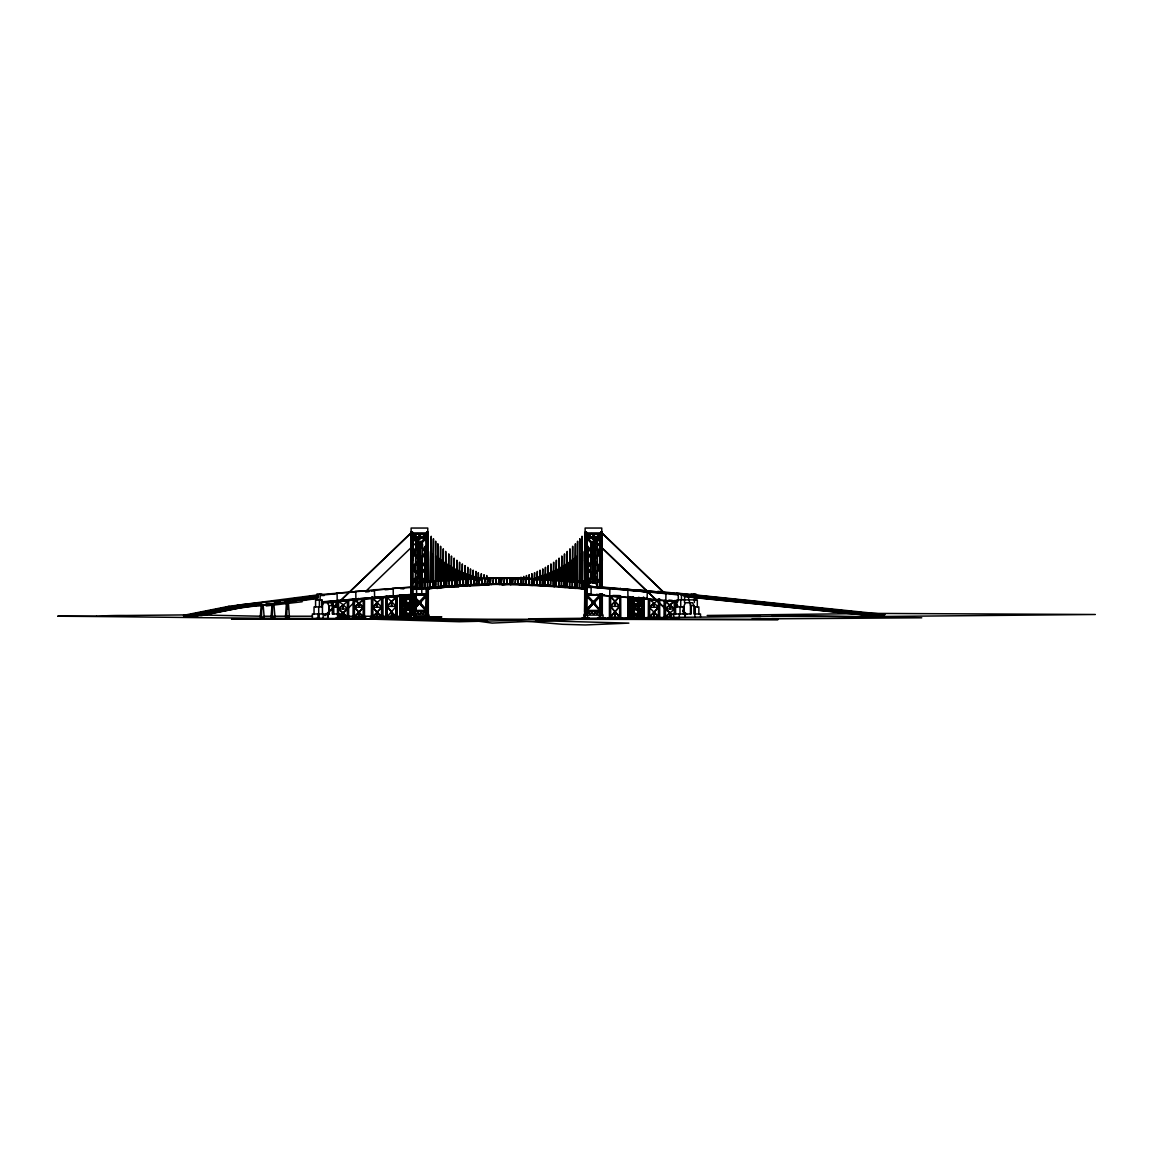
<?xml version="1.0" encoding="UTF-8"?>
<svg xmlns="http://www.w3.org/2000/svg" width="1153" height="1153" viewBox="0 0 1153 1153"><rect width="100%" height="100%" fill="white"/><g stroke="black" fill="none" stroke-linecap="round" stroke-linejoin="round"><path stroke-width="1.5" d="M420.24 545.917L420.24 543.697M420.672 602.125L418.222 601.607L418.222 603.826L420.672 603.293M422.618 614.218L426.451 610.413L412.457 610.413M594.674 560.574L592.224 561.107L592.224 558.888L594.674 559.392M594.227 603.293L599.992 610.413L593.665 603.206L586.92 610.413M596.605 614.218L600.439 610.413L586.459 610.413M521.819 584.384L510.419 584.081C513.82 575.751 509.006 578.402 499.552 578.431L500.085 577.84L488.656 577.999L500.056 578.431M508.704 583.994L501.959 584.686L512.826 583.922L526.806 584.758M523.721 577.999L535.107 578.892L512.84 577.84L512.509 582.726M513.344 583.922L524.226 584.686L517.481 583.994M532.7 578.734L521.3 578.302L532.7 578.734L532.672 585.407L521.286 584.975L543.553 585.969L532.153 584.816M521.286 584.975L521.833 578.302L510.433 577.999M545.974 579.325L534.588 578.302M427.186 536.448C425.803 531.533 428.628 531.591 426.624 532.196M583.663 617.72L585.047 611.796L584.571 615.125L585.58 531.72L585.248 617.72M600.05 560.416L600.122 551.855M543.567 583.994L543.567 579.296L554.449 579.988L554.42 586.661L543.02 585.969L554.434 586.07L553.887 586.661L576.154 588.448L576.255 582.366L564.768 581.4C565.777 577.84 565.575 590.422 564.768 586.891L553.901 586.07M411.491 533.017L411.016 615.125L411.592 531.72L411.261 617.72M553.901 580.579L543.049 579.296L564.768 581.4M578.59 581.4L567.204 579.988M567.19 580.579L567.723 579.988L556.337 579.296L567.247 580.579M584.629 611.796L584.917 533.017L585.018 615.125L585.493 533.017M585.018 560.416L585.58 531.72M586.401 594.357L586.488 587.281M677.705 601.909L609.75 595.971L609.851 588.895L585.782 586.69M609.75 595.971L591.057 594.645L591.143 587.583L585.767 587.281M604.331 594.89L600.929 594.271M601.736 586.992L639.137 590.35L583.577 585.955M874.565 615.039L874.536 616.149L684.608 596.62L684.637 595.51L681.236 595.179M647.136 599.012L647.251 591.936L590.437 586.992M619.622 595.597L612.819 595.481M620.444 588.304L619.709 588.895L657.83 591.936L639.137 589.76M665.814 600.727L665.944 593.665L609.144 588.304M627.837 589.76L647.251 591.936M582.784 583.072L575.65 581.761M564.783 580.809L576.212 581.775L575.635 582.366M588.232 586.373L583.577 585.364M588.938 586.473L589.5 581.775L578.057 581.4M678.267 594.948L646.53 591.345M874.334 613.958L657.844 591.345M684.608 596.62L684.637 595.51L684.507 602.572M694.423 596.634L694.437 595.524L873.614 613.958M877.015 615.039L876.986 616.149L857.284 614.117M885.086 614.463L873.844 615.039L683.023 594.833M576.212 581.775L583.13 582.467L584.989 589.327L564.768 586.891M694.365 602.572L694.495 595.51M286.722 617.129L287.083 602.515M261.5 617.129L261.846 605.166M272.295 617.129L272.656 605.166M426.682 617.72L427.403 588.52M600.67 617.72L601.405 593.896M409.675 617.72L410.641 611.796L405.914 606.363L405.582 600.958M410.583 615.125L411.044 611.796L410.281 611.753L410.281 617.143L400.898 606.363M413.062 614.78L426.451 615.125L426.913 588.52M599.387 614.78L600.439 614.218L597.052 610.975L593.665 614.218L590.278 610.975L586.459 614.218L586.459 615.125L600.439 615.125L600.915 593.896M425.097 617.72L425.587 615.125L428.729 615.125L429.233 617.72M599.099 617.72L599.589 615.125L602.731 615.125L603.221 617.72M411.203 532.196C414.114 532.037 409.791 532.888 411.592 531.72M600.627 532.196C602.904 532.83 600.136 530.524 601.102 533.017L601.318 586.992M426.696 533.017L427.014 531.72M600.684 533.017L601.001 531.72M414.619 588.736L416.478 582.467L423.958 581.761L423.987 588.448L414.633 589.327L445.721 586.07L434.321 586.891L445.721 586.661L445.678 551.379L446.024 580.564M414.633 589.327L417.011 582.467L423.929 581.775L416.824 583.072M404.789 617.143L400.408 606.363L404.919 595.568M405.323 617.143L400.941 606.363L405.452 595.568M404.789 606.363L400.408 617.143L411.001 617.143M400.941 617.143L405.323 606.363M412.226 603.653C419.764 585.94 411.016 599.848 412.788 606.363M416.031 610.859L416.031 594.905L414.849 594.905L414.849 606.363L413.206 610.398L419.678 603.206L412.918 610.413M413.74 610.398L415.383 606.363L412.226 598.263M632.68 606.363L628.313 617.143L643.417 617.143L638.906 606.363M628.846 617.143L633.228 606.363M638.503 598.018L642.884 606.363L638.373 617.143L629.048 606.363M638.906 617.143L643.273 606.363L639.036 598.018M632.68 617.143L628.313 606.363L632.824 598.018M633.228 617.143L628.846 606.363L633.357 598.018L642.74 606.363M638.503 606.363L642.149 599.373M639.036 606.363L643.417 598.018L646.804 598.133M354.115 617.143L363.368 607.242L354.187 599.502L363.685 599.502L354.432 607.242L363.627 617.143M354.375 617.143L363.627 607.242M372.405 617.143L381.657 607.242M372.664 617.143L381.917 607.242L372.477 597.931L381.974 597.931L372.477 607.242M386.759 617.143L396.272 606.363L386.817 597.052L396.329 597.052L387.077 606.363M400.956 606.363L410.209 595.568M410.468 595.568L401.215 606.363L410.41 617.143M414.965 595.568L405.712 606.363L415.512 617.143L414.287 614.448M405.971 606.363L410.598 600.958L405.971 595.568M411.751 599.618L415.224 595.568M400.898 617.143L410.151 606.363L400.956 595.568L405.452 606.363M401.158 617.143L410.41 606.363L410.598 600.958M413.322 606.363L412.788 600.958L414.979 606.363L405.654 617.143L405.525 611.753M405.914 617.143L410.54 611.753M412.846 609.058L415.166 606.363M610.297 617.143L619.55 606.363L610.225 596.533L619.737 596.533L610.485 606.363L619.795 617.143M610.542 617.143L619.795 606.363L610.485 596.533M628.803 617.143L638.301 606.363L628.731 598.018M649.269 617.143L658.522 607.242M649.528 617.143L658.781 607.242L649.211 607.242L658.781 617.143M419.202 544.778L412.457 551.97L419.202 544.778L412.904 538.033M412.904 552.503L419.678 545.297L413.278 552.1L419.216 559.436L426.451 552.503M418.222 560.574L412.457 567.161L419.202 559.969L412.457 553.224L419.202 559.969M413.278 567.78L419.216 560.488M419.202 575.16C406.793 592.008 413.884 574.295 420.672 576.298L420.672 574.064C413.941 575.866 406.85 559.364 418.755 575.16M413.495 582.222L419.678 575.664L412.457 583.418M418.755 602.688L412.457 609.879L419.202 602.688L412.457 595.942L419.202 602.688M593.19 544.778L586.459 551.97L593.19 544.778L586.891 538.033M587.713 553.065L593.68 559.436L600.151 552.503L593.665 545.297L587.713 552.1M587.281 552.604L593.68 545.297M592.757 559.969L586.459 567.161L593.19 559.969L586.459 553.224L593.19 559.969M587.281 567.78L593.68 560.488L600.064 567.78M592.757 575.16L586.459 582.351L593.19 575.16L586.459 568.4L593.19 575.16M593.233 575.664L586.459 583.418L593.68 575.664L600.439 583.418L593.68 575.664M592.757 602.688L586.459 609.879L593.19 602.688L586.459 595.942L593.19 602.688M587.367 610.413L593.68 603.206M619.478 596.533L610.225 606.363L619.795 606.363M413.379 537.99L419.216 544.245L425.082 537.99M425.529 537.99L419.216 544.245M419.706 544.778L426.005 538.033L426.451 551.97L419.706 544.778L426.005 551.97M420.153 544.778L426.451 538.033L412.457 538.033L418.755 544.778M419.231 559.436L425.63 552.1L419.216 545.297M426.005 553.224L419.706 559.969L426.451 553.224L426.451 567.161L420.153 559.969M418.669 558.888L418.669 561.107L413.278 568.256L419.216 574.626L425.616 567.78M426.451 567.694L419.216 574.626M420.24 574.583L426.451 568.4L419.706 575.16M413.941 596.505L419.216 602.154L425.702 595.222M426.149 595.222L419.216 602.154M420.153 602.688L426.451 595.942L419.706 602.688L426.451 609.879L420.24 603.293M588.434 539.128L593.218 544.245L599.07 537.99M593.218 544.245L599.517 537.99M593.694 544.778L600.439 551.97L593.694 544.778L599.992 538.033L600.05 586.992M594.141 544.778L600.439 538.033L586.459 538.033L592.757 544.778M593.233 559.436L600.439 552.503M594.141 559.969L600.439 553.224L593.694 559.969L600.439 567.161L594.227 560.574M587.713 568.256L593.218 574.626L600.439 567.694M593.218 574.626L600.151 567.694M593.694 575.16L600.439 568.4L594.227 574.064M587.944 596.505L593.218 602.154L599.704 595.222M593.218 602.154L600.151 595.222M594.141 602.688L600.439 595.942L593.694 602.688L599.992 609.879M396.012 617.143L386.759 606.363L396.07 597.052M338.276 617.143L347.529 608.957M338.521 617.143L347.774 608.957M665.122 617.143L674.62 608.957L665.05 608.957L674.303 601.203L674.303 613.872M665.367 617.143L669.994 612.603L665.367 608.957L674.563 601.203M325.06 615.399L411.448 532.455M324.93 615.716L411.333 532.787M340.366 615.716L358.41 598.378M366.15 590.956L421.71 537.413M415.844 614.218L419.678 610.975L423.065 614.218M419.231 614.218L423.065 610.975L426.437 614.218L425.385 614.78M589.846 614.218L593.665 610.975L597.052 614.218M637.868 619.204L637.984 598.018L628.731 606.363L638.056 617.143M628.99 606.363L638.243 598.018M642.999 598.018L633.487 606.363L628.976 598.018L633.617 602.068L633.617 606.363L642.812 617.143L638.373 606.363M347.529 617.143L338.276 608.957L347.846 601.203L338.333 601.203L343.219 604.749L343.219 608.957M363.368 617.143L354.115 607.242L363.44 599.502M649.211 607.242L658.709 599.502L649.211 599.502L654.082 603.033L654.082 607.242M649.456 607.242L654.082 603.033L653.837 607.242M412.904 537.384L417.444 533.652L421.926 537.384L426.451 533.652L412.457 533.652M586.891 537.384L591.446 533.652L595.928 537.384L600.439 533.652L586.459 533.652M411.362 531.937L412.529 531.937L412.615 533.017L412.846 560.416L411.909 560.416M413.509 614.78L412.457 615.125L412.457 614.218L416.291 610.975L419.678 614.218M586.43 533.017L586.43 611.796L587.511 614.78M411.29 531.764L410.54 617.143M317.651 594.919L228.568 606.377L183.543 615.342L184.321 617.042L244.393 605.916L244.436 607.026L191.585 617.086L191.542 615.99M183.572 615.933L228.582 606.968L258.733 603.365L258.82 605.57L294.26 601.462L294.174 599.257L237.143 605.166M187.737 615.255L229.274 606.968L229.317 608.078M193.618 614.578L207.439 611.825M210.898 611.133L224.72 608.38M228.179 607.689L231.623 606.997L231.667 608.092L193.661 615.673M194.987 615.298L236.336 607.054L236.379 608.15M190.202 616.365L186.743 617.057L186.7 615.947M200.853 614.621L204.283 613.944M212.887 612.229L221.491 610.514M230.096 608.798L238.7 607.083L238.743 608.179L200.896 615.731M197.451 616.408L194.007 617.1L193.963 616.005M585.479 532.153L585.998 532.153M427.1 533.017L427.331 560.416L428.325 560.416L427.95 531.937L427.172 532.196M585.897 560.416L586.834 560.416L586.618 533.017L586.531 531.937L585.738 532.196M602.255 586.992L602.039 533.017L601.952 531.937L601.16 532.196M310.647 596.144L317.68 595.51M302.417 597.427L318.401 595.51M318.415 596.62L311.396 597.845L311.353 596.75M292.631 600.843L296.191 600.425L296.134 599.329L305.257 598.076L305.3 599.171L318.012 597.124M310.301 597.297L313.659 596.778L313.702 597.874M294.217 600.353L318.271 596.836L310.676 596.735M266.026 604.532L318.314 597.931M266.66 603.754L266.213 605.93L302.129 601.765L302.086 600.655L317.118 598.493M234.981 606.521L240.011 605.815L240.04 606.925L231.667 608.092M243.442 606.42L246.598 605.974L246.641 607.069L238.743 608.179M293.568 598.638L303.08 598.018L303.124 599.128M293.251 600.281L303.253 599.041M306.439 598.609L309.624 598.162L309.667 599.257M296.191 600.425L307.534 598.911M244.883 605.224L249.754 604.619L249.797 605.729L240.04 606.925M252.723 605.224L255.779 604.849L255.822 605.945L246.641 607.069M244.436 607.026L264.311 604.734M274.803 601.808L280.136 601.189M285.468 600.569L290.801 599.949M274.5 602.442L277.902 602.053M284.733 601.261L288.135 600.872M274.673 602.731L278.089 602.342M284.935 601.549L288.351 601.145M293.482 600.554L296.912 600.151M265.954 603.927L269.514 603.523M274.846 602.904L278.406 602.486M285.512 601.664L289.072 601.261M255.937 603.956L260.578 603.451M258.776 604.46L247.794 605.656L247.751 604.547M249.797 605.729L259.079 604.72M255.822 605.945L266.17 604.821M434.84 586.891L414.835 588.722L416.521 583.058L415.138 588.736M427.907 588.736L437.261 587.857L428.123 588.722M321.701 594.516L411.16 586.992M321.918 602.241L337.209 600.727L337.094 593.665L321.701 595.121L321.701 593.939L316.989 593.939L316.989 599.877M321.586 601.866L416.622 593.982L411.967 594.271M331.776 601.866L347.413 600.353L331.79 602.241M336.359 593.074L355.787 591.936L355.902 599.012L337.209 600.727M347.067 600.353L366.092 598.638L347.082 600.727M423.396 581.775L434.825 580.809L434.854 587.482L423.454 587.857M423.454 582.366L445.692 579.988M458.476 586.07L469.862 585.378L436.742 587.843L437.275 588.448M436.756 588.448L448.128 586.891M355.052 591.345L374.48 590.35L374.595 597.413L355.902 599.012M371.453 590.913L374.855 590.624M365.645 591.936L369.046 591.648M365.76 598.638L389.887 596.649M365.76 599.012L426.495 594.357L426.423 588.952M409.935 617.95L345.122 619.19L315.98 618.455M373.759 589.76L393.187 588.895L393.274 595.971L374.595 597.413M385.059 589.76L388.46 589.5M400.365 588.578L403.766 588.895M384.453 597.413L426.826 593.982M393.274 596.389L403.478 595.597M434.306 581.4L445.707 580.579M450.693 580.579L455.349 580.218M451.212 580.579L454.325 580.334M447.609 586.891L459.009 586.661L450.492 586.07M425.904 617.431L413.062 617.705M429.002 617.201L441.858 616.97L416.219 616.466M392.452 588.304L415.829 587.281M393.274 595.971L410.266 594.761M308.543 619.19L319.842 618.455M445.173 579.988L456.574 579.296L456.588 585.969L445.202 586.661L456.588 585.378M445.173 580.579L456.574 579.887L456.04 579.296M412.716 586.891L415.815 586.69M413.523 594.544L416.622 594.357L416.564 588.952M456.04 579.887L489.189 577.999L489.203 584.686L477.803 584.975L489.203 584.081M480.715 578.734L469.847 579.296M480.21 584.816L491.61 584.384L469.343 585.378L469.876 585.969M469.343 585.969L480.224 585.407M478.322 584.384L466.936 585.407L478.336 584.975L478.308 578.302L456.559 579.296M466.922 579.325L478.308 578.892L478.293 572.652L478.654 578.864M494.161 578.215L513.344 578.431M478.308 578.302L477.789 578.892L488.656 578.604M501.959 584.686L502.477 584.081L491.077 584.384L513.359 583.922M488.67 584.095L510.952 584.095M488.67 584.081L500.071 584.513L500.071 579.8L499.537 584.513L510.938 584.686M752.087 618.945L921.751 617.806L811.784 616.005L528.65 618.83L539.532 618.988M666.823 619.002L605.44 619.017M260.016 619.19L231.537 619.233L374.105 619.204L374.105 617.936L370.156 617.936L370.156 619.204M584.859 533.017L602.039 533.017M412.457 537.384L426.451 537.384L421.984 533.652L417.444 537.384L412.904 533.652M586.459 537.384L600.439 537.384L595.986 533.652L591.446 537.384L586.891 533.652M594.674 545.917L592.224 545.917L592.224 543.697L594.674 544.216M427.864 548.814L427.518 587.367M586.891 552.503L593.665 559.436M433.312 553.887L432.966 586.891L451.457 586.675M579.93 553.887L579.584 581.962M435.675 555.991L435.675 585.263M577.235 555.991L576.875 581.818M411.016 560.416L410.857 533.017L428.037 533.017L428.267 581.674M584.571 560.416L585.565 560.416M593.68 560.488L587.713 567.29M601.318 560.416L602.313 560.416L601.981 533.017M418.222 561.107L420.672 561.107L420.672 558.888L418.222 559.392M412.904 567.694L419.663 574.626M586.891 567.694L593.665 574.626M425.183 568.256L425.63 567.29L419.764 561.107M594.674 576.298L592.224 576.298L592.224 574.064L594.674 574.583M466.907 578.734L467.455 585.407L456.069 585.969L467.455 584.816M524.24 578.604L517.495 578.503M545.989 578.734L556.337 579.296M521.3 578.892L510.433 578.604M543.049 579.296L532.182 578.734M543.567 579.887L532.167 579.325M554.449 579.988L565.316 580.809M578.633 580.824L589.5 581.775M493.052 582.553L493.398 579.109L493.052 583.966M495.804 582.524L496.15 579.166L495.804 583.922M498.557 582.481L498.903 579.224L498.557 583.894M501.31 582.524L501.67 579.166L501.31 583.922M504.063 582.553L504.423 579.109L504.063 583.966M583.13 582.467L584.989 589.327M597.859 587.324L595.885 582.467L597.326 587.324M481.882 582.798L482.228 578.1L481.882 584.211L503.112 584.052M484.606 582.726L484.966 578.547L484.606 584.139M487.33 582.64L487.69 579.008L487.33 584.052M490.299 582.596L490.659 579.065L490.299 584.009L506.326 583.922M506.816 582.596L507.161 579.065L506.816 584.009L522.597 584.009M509.785 582.64L510.145 579.008L509.785 584.052L526.532 584.139M515.232 582.798L515.593 578.1L515.232 584.211M473.724 583.058L474.085 576.385L473.724 584.47L494.94 584.283M476.434 582.942L476.794 577.149L476.434 584.355M479.158 582.87L479.504 577.639L479.158 584.283M517.956 582.87L518.317 577.639L517.956 584.283L526.892 584.47M520.68 582.942L521.026 577.149L520.68 584.355M523.39 583.058L523.736 576.385L523.39 584.47M588.924 582.366C594.53 583.231 597.744 580.968 597.11 587.295L588.246 585.782M468.291 583.274L468.637 574.684L468.291 584.686M470.986 583.159L471.346 575.52L470.986 584.571L485.024 584.571M526.128 583.159L526.474 575.52L526.128 584.571M528.823 583.274L529.184 574.684L528.823 584.686M462.872 583.519L463.218 572.652L462.872 584.931M465.567 583.389L465.927 573.661L465.567 584.802M531.547 583.389L531.908 573.661L531.547 584.802M534.243 583.519L534.603 572.652L534.243 584.931L540.656 584.816M460.133 583.663L460.479 571.384L460.133 585.075M536.981 583.663L537.341 571.384L536.981 585.075L550.226 585.22M454.714 583.951L455.06 568.89L454.714 585.364L470.496 585.364M457.41 583.807L457.77 570.115L457.41 585.22L473.191 585.22M539.705 583.807L540.051 570.115L539.705 585.22M542.4 583.951L542.76 568.89L542.4 585.364L549.938 585.378M451.99 584.124L452.351 567.29L451.99 585.537M545.124 584.124L545.47 567.29L545.124 585.537L548.626 585.537M446.542 584.47L446.903 563.918L446.542 585.883L460.58 585.883M449.252 584.297L449.598 565.59L449.252 585.71L467.772 585.537M547.862 584.297L548.223 565.59L547.862 585.71M550.572 584.47L550.918 563.918L550.572 585.883M443.804 584.643L444.164 562.217L443.804 586.055M524.226 584.686L523.693 584.081L526.806 584.182M553.31 584.643L553.656 562.217L553.31 586.055M441.095 584.859L441.44 560.214L441.095 586.272M472.586 584.802L480.729 584.816M556.02 584.859L556.38 560.214L556.02 586.272M438.385 585.061L438.731 558.095L438.385 586.473L454.167 586.473M558.729 585.061L559.09 558.095L558.729 586.473L563.99 586.473M432.966 585.479L433.442 538.725L433.096 581.53M561.453 585.263L561.799 555.991L561.453 586.675L584.989 588.736L575.635 587.857M564.148 585.479L564.509 553.887L564.148 586.891M430.242 585.71L430.602 551.379L430.242 587.122L444.265 587.122M566.872 585.71L567.218 551.379L566.872 587.122L572.133 587.122M427.518 585.955L427.763 528.045L411.131 528.045L411.044 545.556M569.596 585.955L569.957 548.814L569.596 587.367L573.113 587.367M424.794 586.2L425.154 546.248L424.794 587.612L440.59 587.612M572.32 586.2L572.666 546.248L572.32 587.612L577.581 587.612M582.712 586.2L588.102 586.2L588.102 546.248L587.742 586.2M449.857 586.272L456.876 586.272M419.879 586.661L420.225 541.204L419.879 588.073L435.661 588.073M422.07 586.445L422.43 543.769L422.07 587.857L437.852 587.857M575.044 586.445L575.405 543.769L575.044 587.857L578.547 587.857M577.235 586.661L577.595 541.204L577.235 588.073M585.969 586.661L590.999 586.661M417.66 586.877L418.02 538.725L417.66 588.289L431.683 588.289M569.409 586.891L572.911 586.891M579.455 586.877L579.815 538.725L579.455 588.289M586.502 586.877L593.204 586.877M415.469 587.108L415.815 536.26L415.469 588.52M581.645 587.108L582.006 536.26L581.645 588.52M587.021 587.108L595.409 587.108M434.537 587.367L441.541 587.367M599.272 587.281L583.49 587.281L583.49 588.693M420.73 588.52L429.492 588.52M429.42 588.693L413.639 588.693L413.639 587.281M627.823 590.35L628.313 617.936M657.83 591.936L676.523 593.665M412.457 593.824L424.751 593.824M426.451 593.824L426.005 610.413M586.459 593.824L590.278 593.824M329.873 593.939L334.586 593.939M411.275 594.905L410.093 594.905L410.093 617.936L408.71 617.936L408.71 619.204M412.745 595.222L426.451 595.222M586.747 595.222L600.439 595.222M681.308 595.121L691.195 595.121L691.195 593.939L695.908 593.939L695.908 599.877M320.865 595.51L324.152 595.51M411.145 595.568L400.538 595.568L404.919 606.363M643.417 598.018L628.443 598.018L632.824 606.363M671.478 601.203L665.05 601.203L674.303 608.957M633.429 611.753L633.674 617.143L643.057 606.363L638.113 602.068L642.74 598.018L642.74 617.936M342.96 608.957L343.219 604.749L338.593 608.957L347.774 617.143M327.394 602.76L328.807 605.628L332.295 605.628L332.295 613.972L342.009 613.972L342.009 618.426C247.203 618.7 152.455 616.783 57.65 616.221L96.564 616.221M689.018 599.877L690.474 605.628L693.962 605.628L693.962 613.972L700.52 613.972L700.52 616.941M386.759 606.363L396.329 606.363M400.408 606.363L411.001 606.363M411.88 606.363L415.512 606.363M628.313 606.363L643.417 606.363M322.48 606.925L314.034 606.925L314.034 613.972M337.541 606.925L333.361 606.925L333.361 601.635M354.115 607.242L363.685 607.242L354.432 599.502M381.974 607.242L372.405 607.242L381.657 617.143M338.276 608.957L347.846 608.957L342.96 604.749M412.457 610.975L426.437 610.975M586.459 610.975L600.439 610.975M412.428 533.017L412.428 611.796L413.812 617.72M427.849 611.796L428.729 615.125M586.43 611.796L587.799 617.72M600.915 611.796L601.318 594.083M638.185 611.753L638.431 617.143M653.895 617.143L653.895 611.753L654.155 617.143M329.527 613.972L327.913 613.972L327.913 618.426M410.165 615.125L413.307 615.125M584.167 615.125L587.309 615.125M260.535 616.221L203.461 615.053M264.109 616.221L312.434 616.221M342.873 616.221L400.221 616.322M337.786 617.143L348.509 617.143M353.64 617.143L364.362 617.143M371.929 617.143L382.652 617.143M386.269 617.143L397.007 617.143M609.418 617.143L620.155 617.143M648.404 617.143L659.127 617.143M664.243 617.143L669.994 617.143L669.994 612.603L665.122 608.957M415.224 617.72L408.248 617.72L408.248 619.204M430.645 617.72L423.67 617.72L423.67 619.204L430.645 619.204L430.645 617.72L430.516 619.204M413.466 617.936L417.415 617.936L417.415 619.204M383.502 619.147L778.116 619.565L578.748 619.132L492.144 623.096L471.029 620.17L416.478 619.161M423.295 619.19L380.216 619.204L380.216 617.936L384.165 617.936L384.165 619.204M550.514 618.988L561.497 618.988M403.809 616.351L411.001 616.394M771.789 616.379L871.567 616.581L1095.35 614.491L875.675 613.41L707.178 615.471L760.85 616.48M341.764 618.455L396.646 619.161M232.185 607.011L228.568 606.377M235.788 607.054L239.392 607.098M487.416 619.737L430.415 619.247M510.966 578.013L499.537 578.431M191.038 614.852L126.081 615.486A2634.691 807.576 -58.2 0 0 96.549 616.25M302.432 598.018L312.449 598.22M237.172 605.757L247.232 605.988M536.174 620.588L628.861 623.124L585.277 624.955L562.491 624.292L516.385 620.372L459.413 621.741L373.788 619.19M510.404 584.686L521.805 584.975M250.23 604.648L247.146 603.941M253.3 604.749L256.37 604.864M539.229 585.162L545.96 585.407M293.597 599.229L301.106 599.531M261.572 603.495L258.157 602.745M545.455 579.325L567.723 580.579M545.441 585.407L550.096 585.652M596.346 587.281L601.736 587.583M560.963 586.257L564.595 586.459M596.274 594.357L600.929 594.645M586.07 593.982L677.719 601.535M587.958 594.444L591.057 594.645M628.111 596.62L633.213 597.023M668.884 600.093L672.285 600.41M676.537 593.074L691.195 594.516M694.322 594.833L879.71 613.915M665.238 593.074L678.267 594.357M588.981 581.775L596.418 582.467M880.777 614.693L884.365 615.053L884.351 616.163L683.916 595.51L695.23 594.919L683.023 595.424L683.023 593.939L678.31 593.939L678.31 599.877M871.164 613.944L691.987 595.524L691.973 596.634L697.349 597.182M876.539 614.506L881.915 615.053L881.901 616.149L871.149 615.053M688.874 595.697L742.633 601.232M746.207 601.592L787.427 605.829M791.001 606.204L832.221 610.441M835.795 610.816L866.263 613.944M704.512 597.917L708.101 598.292M715.264 599.027L718.838 599.387M726.015 600.122L729.59 600.497M736.767 601.232L742.143 601.794M749.306 602.529L752.895 602.889M760.058 603.624L763.632 603.999M770.809 604.734L776.185 605.282M781.561 605.844L786.937 606.392M794.1 607.127L797.689 607.501M804.852 608.236L808.44 608.597M815.603 609.346L820.979 609.894M826.355 610.441L831.731 611.004M838.894 611.739L842.483 612.099M687.058 596.62L842.944 612.647M665.31 601.203L674.563 608.957M633.746 598.018L638.373 602.068M653.837 603.033L658.709 607.242M586.891 610.975L590.278 614.218M412.904 610.975L416.291 614.218M601.448 532.455L663.335 591.878M673.655 601.78L677.517 605.498M682.677 610.441L686.554 614.16M601.563 532.787L663.465 592.195M672.487 600.857L677.647 605.815M682.807 610.759L686.669 614.477M586.027 532.455L671.118 614.16M586.142 532.787L671.248 614.477M672.055 614.88L669.749 612.603L669.749 617.143M587.814 537.99L593.665 544.245M587.194 595.222L593.665 602.154M413.826 537.99L419.663 544.245M413.192 552.503L419.663 559.436M413.192 595.222L419.663 602.154M372.722 597.931L377.348 603.033L377.348 607.242M593.218 545.297L599.618 552.604M593.766 561.107L599.618 567.78M594.141 575.16L600.439 582.351L594.227 576.298M593.766 603.826L599.531 610.413M419.663 545.297L426.062 552.604M420.24 560.574L426.005 567.161M419.663 560.488L426.062 567.78M420.153 575.16L426.451 582.351L426.451 533.017M420.24 575.765L426.005 582.351L426.005 567.694M419.663 575.664L425.399 582.222M419.216 575.664L424.967 582.222M419.663 603.206L425.976 610.413M419.764 603.826L425.529 610.413M653.895 611.753L658.522 617.143M633.804 606.363L643.057 617.143M610.297 606.363L619.55 617.143M411.751 602.313L415.224 606.363M405.712 595.568L414.965 606.363M401.215 595.568L410.468 606.363M412.846 614.448L415.166 617.143M387.019 606.363L396.272 617.143M381.917 617.143L372.664 607.242L377.348 603.033L377.103 607.242M693.962 605.628L692.549 602.76L685.502 602.76L684.089 605.628L684.089 613.972M332.295 605.628L330.882 602.76L323.834 602.76L322.422 605.628L322.48 613.972M413.754 614.448L414.849 617.143M596.375 583.058L597.643 587.295M584.355 587.295L582.568 583.058L583.822 587.295M601.318 531.72L601.88 586.891M585.897 531.72L586.2 533.017M427.316 531.72L427.633 533.017M411.895 531.72L412.212 533.017M602.731 615.125L601.852 611.796L601.852 593.896L601.88 613.367M412.428 611.796L412.904 615.125L412.904 533.017M300.068 599.488L300.126 600.583M311.8 598.22L311.858 599.315M253.804 605.873L253.775 604.777L237.849 606.867L237.806 605.772M262.553 605.166L262.653 608.582M287.774 602.515L287.933 609.015M427.547 533.017L427.878 560.416M421.767 589.255L421.839 594.645M512.811 577.84L512.509 584.139M594.227 544.216L594.227 545.917M698.862 613.972L698.862 606.925L694.683 606.925L694.683 613.972M697.32 606.925L697.32 599.877L676.897 599.877L676.897 606.925M695.1 606.925L695.1 613.972M694.855 613.972L694.855 616.941M694.322 593.939L694.322 595.424M691.195 605.166L691.195 613.972L685.242 613.972L685.242 616.941M690.474 605.628L690.431 613.972M688.672 596.908L688.672 599.877M684.983 616.941L684.983 613.972L670.887 613.972L670.887 618.426L679.319 618.426L679.319 613.972M683.801 613.972L683.801 606.925L675.355 606.925L675.355 613.972M683.369 606.925L683.369 613.972M681.452 593.939L681.452 599.877M680.731 599.877L680.731 606.925M680.025 606.925L680.025 613.972M675.485 600.54L675.485 614.463M675.11 600.54L675.11 607.501M674.692 600.54L674.692 614.463M673.698 613.972L673.698 618.426M669.936 608.957L669.936 604.749L669.677 608.957M666.823 619.204L666.823 617.936L662.86 617.936L662.86 619.204M665.555 619.204L665.44 600.54L664.243 600.54L664.128 619.204M665.05 600.54L665.05 617.936M664.632 600.54L664.632 617.936M661.029 619.204L661.029 617.936L657.08 617.936L657.08 619.204M659.646 598.825L659.761 619.204M659.257 600.569L659.257 617.936M658.839 598.825L658.839 617.936M658.464 601.044L658.349 619.204M650.969 619.204L650.969 617.936L647.02 617.936L647.02 619.204M649.701 619.204L649.586 598.825L648.404 598.825L648.289 619.204M649.211 598.825L649.211 617.936M648.779 598.825L648.779 617.936M645.305 619.204L645.305 617.936L641.356 617.936L641.356 619.204M643.922 597.355L644.037 619.204M643.547 597.355L643.547 617.936M643.129 597.355L643.129 617.936M642.625 617.936L642.625 619.204M641.227 606.363L641.227 602.068L640.693 606.363M641.097 617.143L641.097 611.753L640.549 617.143M640.549 619.204L640.549 617.936L636.6 617.936L636.6 619.204M639.18 597.355L639.295 619.204M638.791 599.07L638.791 617.936M638.373 597.355L638.373 617.936M635.26 619.204L635.26 617.936L631.296 617.936L631.296 619.204M633.991 619.204L633.876 597.355L632.68 597.355L632.68 617.936M633.487 597.355L633.487 617.936M633.069 597.355L633.069 617.936M632.565 617.936L632.565 619.204M631.167 606.363L631.167 602.068L630.633 606.363M631.037 617.143L631.037 611.753L630.504 617.143M630.504 619.204L630.504 617.936L626.555 617.936L626.555 619.204M629.235 619.204L629.12 597.355L627.924 597.355L627.823 619.204M628.731 597.355L628.731 617.936M622.043 619.204L622.043 617.936L618.094 617.936L618.094 619.204M620.66 595.87L620.775 619.204M620.285 595.87L620.285 617.936M619.867 617.936L619.867 595.87L619.478 617.936M619.363 617.936L619.363 619.204M615.111 606.363L615.111 601.707L614.852 606.363M615.169 617.143L615.169 611.753L614.924 617.143M611.998 619.204L611.998 617.936L608.035 617.936L608.035 619.204M610.73 619.204L610.614 595.87L609.418 595.87L609.418 617.936M610.225 595.87L610.225 617.936M609.807 595.87L609.807 617.936M609.303 617.936L609.303 619.204M604.648 619.204L604.648 617.72L597.672 617.72L597.672 619.204M604.503 617.72L604.503 619.204M602.745 617.72L602.745 619.204M602.313 593.954L602.313 613.367M601.852 586.733L601.765 528.045L585.133 528.045L585.133 533.017M601.405 533.017L601.405 586.733M600.915 533.017L600.915 586.733M600.439 533.017L600.439 586.877M600.439 593.824L600.439 615.125M599.992 593.824L600.05 610.023M599.906 617.72L599.906 619.204M599.574 617.72L599.574 619.204M597.802 617.72L597.802 619.204M597.427 538.019L597.427 587.108L597.081 538.019M595.236 583.317L595.236 538.725L594.89 583.317M593.017 583.159L593.017 541.204L592.671 583.159M592.656 601.607L592.656 603.826M590.826 582.885L590.826 543.769L590.48 582.885M589.226 619.204L589.226 617.72L582.251 617.72L582.38 619.204M589.082 617.72L589.082 619.204M587.324 617.72L587.324 619.204M586.891 533.017L586.891 615.125M584.485 617.72L584.485 619.204M582.654 582.279L582.654 551.379L582.294 582.279M574.511 581.458L574.511 558.095L574.165 581.458M571.802 581.328L571.802 560.214L571.456 581.328M569.092 581.198L569.092 562.217L568.732 581.198M566.354 581.04L566.354 563.918L565.993 581.04M563.644 580.896L563.644 565.59L563.298 580.896M560.906 580.752L560.906 567.29L560.545 580.752M558.182 580.608L558.182 568.89L557.836 580.608M555.487 578.676L555.487 570.115L555.126 578.676M552.763 580.146L552.763 571.384L552.417 580.146M550.024 578.864L550.024 572.652L549.678 578.864M547.329 580.146L547.329 573.661L546.983 580.146M544.605 579.829L544.605 574.684L544.259 579.829M541.91 580.103L541.91 575.52L541.55 580.103M539.172 579.714L539.172 576.385L538.811 579.714M536.462 580.045L536.462 577.149L536.102 580.045M486.768 578.575L486.768 575.52L486.422 578.575M484.073 578.114L484.073 574.684L483.712 578.114M481.349 580.146L481.349 573.661L481.003 580.146M475.915 580.146L475.915 571.384L475.555 580.146M473.191 578.676L473.191 570.115L472.845 578.676M470.496 578.936L470.496 568.89L470.15 578.936M467.772 579.065L467.772 567.29L467.426 579.065M465.034 579.195L465.034 565.59L464.673 579.195M462.324 579.339L462.324 563.918L461.978 579.339M459.586 579.469L459.586 562.217L459.24 579.469M456.876 579.57L456.876 560.214L456.53 579.57M454.167 579.671L454.167 558.095L453.821 579.671M451.457 580.103L451.457 555.991L451.097 580.103M448.748 580.204L448.748 553.887L448.402 580.204M443.3 580.651L443.3 548.814L442.939 580.651M440.59 580.982L440.59 546.248L440.23 580.982M437.852 581.112L437.852 543.769L437.506 581.112M435.675 586.675L435.661 541.204L435.301 581.415M431.251 581.847L431.251 536.26L430.891 581.847M428.743 617.72L428.743 619.204M428.325 588.65L428.325 613.367M428.412 617.72L428.412 619.204M427.849 588.52L427.878 613.367M427.403 533.017L427.331 581.674M426.913 533.017L426.913 581.357M426.451 588.621L426.451 615.125M425.918 617.72L425.918 619.204M425.572 617.72L425.572 619.204M420.672 601.607L420.672 603.826M418.669 543.697L418.669 545.917M418.669 574.064L418.669 576.298M418.669 601.607L418.669 603.826M416.031 614.405L416.147 619.204M415.642 594.905L415.642 610.859M415.642 614.405L415.642 617.936M415.224 594.905L415.224 611.321M415.224 614.635L415.224 619.204M414.849 613.555L414.849 617.936M414.734 617.936L414.734 619.204M413.322 617.72L413.322 619.204M410.886 594.905L410.886 617.936M410.482 617.72L410.482 619.204M408.393 617.72L408.393 619.204M407.355 619.204L407.355 617.936L403.406 617.936L403.406 619.204M406.087 619.204L405.971 594.905L404.789 594.905L404.674 619.204M405.597 594.905L405.597 617.936M405.164 594.905L405.164 617.936M403.262 606.363L403.262 600.958L402.728 606.363M403.132 617.143L403.132 611.753L402.599 617.143M402.599 619.204L402.599 617.936L394.571 617.936L394.571 619.204M401.33 617.936L401.33 619.204M401.215 617.936L401.215 594.905L400.033 594.905L399.918 619.204M400.84 594.905L400.84 617.936M400.408 594.905L400.408 617.936M398.65 617.936L398.52 619.204M397.252 617.936L397.252 619.204M397.136 617.936L397.136 596.389L395.955 596.389L395.839 619.204M396.747 596.389L396.747 617.936M396.329 596.389L396.329 617.936M391.703 606.363L391.703 601.707L391.444 606.363M391.645 617.143L391.645 611.753L391.386 617.143M388.46 619.204L388.46 617.936L384.511 617.936L384.511 619.204M387.192 619.204L387.077 596.389L385.895 596.389L385.779 619.204M386.702 596.389L386.702 617.936M386.269 596.389L386.269 617.936M382.897 619.204L382.782 597.268L381.6 597.268L381.484 619.204M382.407 597.268L382.407 617.936M381.974 597.268L381.974 617.936M377.29 617.143L377.29 611.753L377.031 617.143M372.837 619.204L372.722 597.268L371.54 597.268L371.425 619.204M372.347 597.268L372.347 617.936M371.929 597.268L371.929 617.936M365.876 619.204L365.876 617.936L361.927 617.936L361.927 619.204M364.607 617.936L364.607 619.204M364.492 617.936L364.492 598.825L363.31 598.825L363.195 619.204M364.117 598.825L364.117 617.936M363.685 598.825L363.685 617.936M359.059 607.242L359.059 603.033L358.814 607.242M359.001 617.143L359.001 611.753L358.742 617.143M355.816 619.204L355.816 617.936L351.867 617.936L351.867 619.204M354.547 617.936L354.547 619.204M354.432 617.936L354.432 598.825L353.25 598.825L353.135 619.204M354.057 598.825L354.057 617.936M353.64 598.825L353.64 617.936M350.036 619.204L350.036 617.936L346.087 617.936L346.087 619.204M348.768 617.936L348.768 619.204M348.653 617.936L348.653 600.54L347.457 600.54L347.356 619.204M348.264 600.54L348.264 617.936M347.846 600.54L347.846 617.936M343.147 617.143L343.147 612.603L342.902 617.143M339.976 619.204L339.976 617.936L336.027 617.936L336.027 619.204M338.708 617.936L338.708 619.204M338.593 617.936L338.593 600.54L337.411 600.54L337.512 618.426M338.204 600.54L338.204 617.936M337.786 600.54L337.786 617.936M337.296 617.936L337.296 619.204M335.999 601.635L335.999 606.925M333.779 606.925L333.779 613.972M333.001 601.635L333.001 613.972M329.109 606.925L329.109 613.972M328.807 605.628L328.807 613.972M327.654 618.426L327.654 613.972L312.377 613.972L312.377 618.426M323.171 613.972L323.171 618.426M322.047 606.925L322.047 599.877L315.576 599.877L315.576 606.925M321.701 599.877L321.701 606.925M320.13 593.939L320.13 599.877M319.41 599.877L319.41 606.925M319.179 613.972L319.179 618.426M318.704 606.925L318.704 613.972M317.997 613.972L317.997 618.426M286.463 602.515L285.454 617.129L289.403 617.129L288.409 602.515L286.463 602.515M261.227 605.166L260.232 617.129L264.181 617.129L263.172 605.166L261.227 605.166M272.036 605.166L271.027 617.129L274.976 617.129L273.982 605.166L272.036 605.166M420.672 543.697L418.222 543.697L418.222 545.917L420.672 545.917L420.672 543.697M599.618 552.1L599.171 553.065L599.618 552.1M599.618 567.29L599.171 568.256L599.618 567.29M594.674 601.607L592.224 601.607L592.224 603.826L594.674 603.826L594.674 601.607"/></g></svg>
